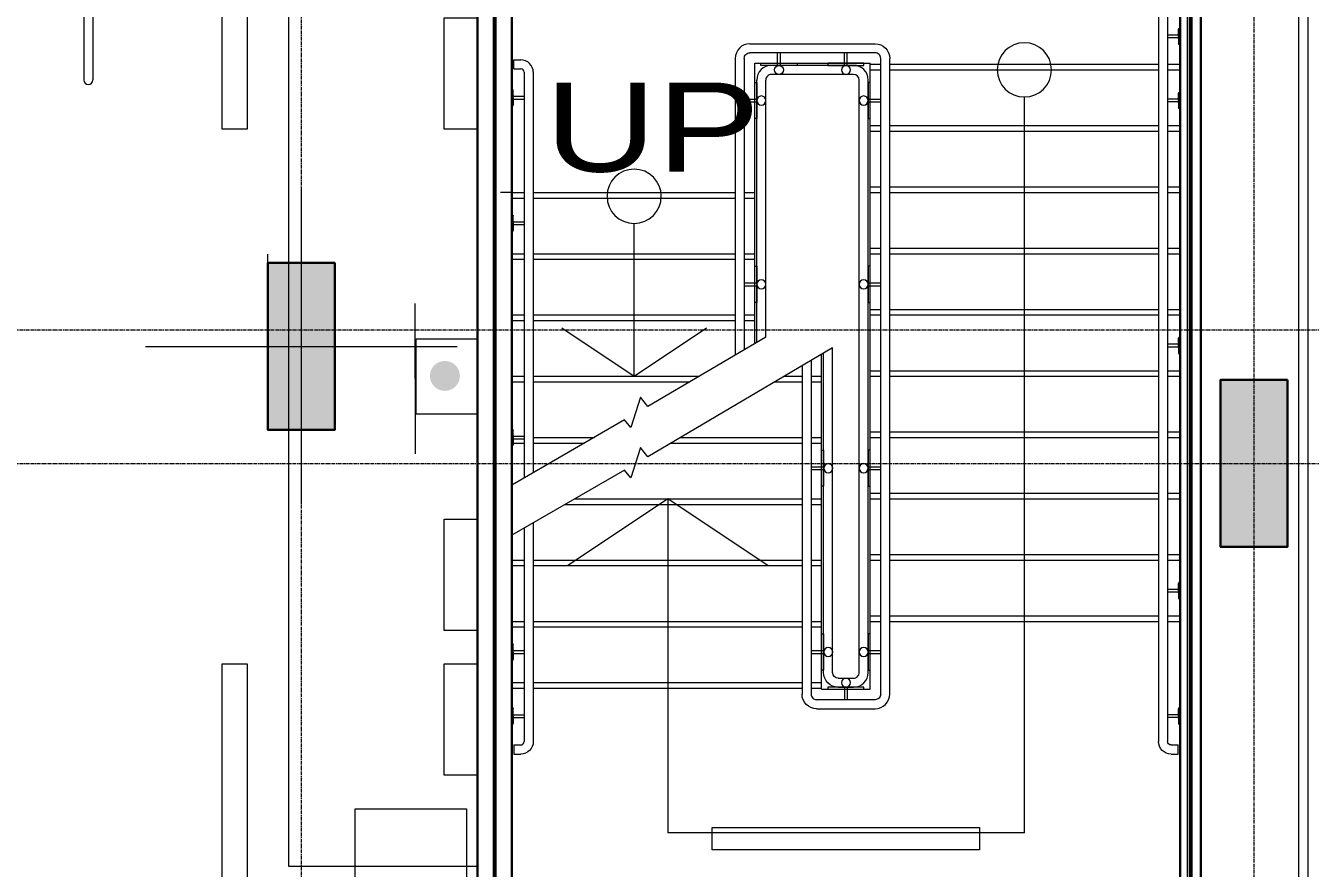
# Model space of a CAD drawing. Header units: inches. Extents: x -40190 to 0, y -3216 to 2257.
# Drawn here: x -30225.2 to -29994.6, y 830.5 to 981.7 of the extents above; entities that cross this region are included whole.
import ezdxf

# ---------------------------------------------------------------- set-up
doc = ezdxf.new("R2010")
doc.units = ezdxf.units.IN
doc.header["$LTSCALE"] = 0.5
doc.header["$MEASUREMENT"] = 0
doc.linetypes.add('A113$0$CENTER', pattern=[2, 1.25, -0.25, 0.25, -0.25])
for name, color, linetype in [('A113$0$A-ANNO-PATT-1-12', 8, 'Continuous'), ('A113$0$A-ANNO-PATT-13-14', 8, 'Continuous'), ('A113$0$A-ANNO-TEXT', 8, 'Continuous'), ('A113$0$A-COLS-COLS13-14', 8, 'Continuous'), ('A113$0$A-FLOR-HRAL', 8, 'Continuous'), ('A113$0$A-FLOR-SLAB', 8, 'Continuous'), ('A113$0$A-FLOR-STRS', 8, 'Continuous'), ('A113$0$A-GRID-COLS', 8, 'Continuous'), ('A113$0$A-GRID-GRDP0-15', 8, 'Continuous'), ('A113$0$A-WALL-FIRE', 8, 'Continuous'), ('A113$0$A-WALL-FULL-INTR', 8, 'Continuous'), ('A113$0$E-PANEL', 8, 'Continuous'), ('A113$0$Level 20', 8, 'Continuous'), ('A113$0$S-BEAM', 8, 'Continuous'), ('A613$0$A-CLNG-SPNK', 8, 'Continuous'), ('A613$0$br613 - E-Lite', 8, 'Continuous'), ('XREF', 7, 'Continuous')]:
    doc.layers.add(name, color=color, linetype=linetype)
doc.styles.add('A113$0$style-Arial', font='arial.ttf')

# ---------------------------------------------------------------- blocks, each defined once
blk = doc.blocks.new('*U595')
at = {"layer": 'A113$0$A-FLOR-HRAL', "linetype": 'Continuous', "lineweight": 0}
for p, q in [((-1.1, 1.5), (-1.04, 1.5)), ((-1.1, -1.5), (-1.1, 1.5)), ((-0.86, 0.01), (-0.86, 1.32)), ((-0.86, 0.01), (-0.86, -1.32)), ((-0.73, 0.26), (1.11, 0.26)), ((-1.1, -1.5), (-1.04, -1.5)), ((-0.73, -0.24), (1.11, -0.24))]:
    blk.add_line(p, q, dxfattribs=at)
for centre, radius, start, end in [((-1.04, 1.32), 0.188, 0, 90), ((-1.04, -1.32), 0.188, 270, 0), ((-0.73, -0.37), 0.125, 90, 180)]:
    blk.add_arc(centre, radius, start, end, dxfattribs=at)
at = {"layer": 'A113$0$A-FLOR-HRAL', "linetype": 'Continuous', "lineweight": 0, "extrusion": (0, 0, -1)}
blk.add_arc((0.73, 0.38), 0.125, 270, 0, dxfattribs=at)
blk = doc.blocks.new('*U596')
at = {"layer": 'A113$0$A-FLOR-HRAL', "linetype": 'Continuous', "lineweight": 0}
for p, q in [((-1.1, 1.5), (-1.04, 1.5)), ((-1.1, 1.5), (-1.1, -1.5)), ((-0.86, -0.01), (-0.86, 1.32)), ((-0.73, 0.24), (1.11, 0.24)), ((-1.1, -1.5), (-1.04, -1.5)), ((-0.86, -0.01), (-0.86, -1.32)), ((-0.73, -0.26), (1.11, -0.26))]:
    blk.add_line(p, q, dxfattribs=at)
at = {"layer": 'A113$0$A-FLOR-HRAL', "linetype": 'Continuous', "lineweight": 0, "extrusion": (0, 0, -1)}
for centre, radius, start, end in [((1.04, 1.32), 0.188, 90, 180), ((0.73, 0.37), 0.125, 270, 0), ((1.04, -1.32), 0.188, 180, 270)]:
    blk.add_arc(centre, radius, start, end, dxfattribs=at)
at = {"layer": 'A113$0$A-FLOR-HRAL', "linetype": 'Continuous', "lineweight": 0}
blk.add_arc((-0.73, -0.38), 0.125, 90, 180, dxfattribs=at)
blk = doc.blocks.new('*U597')
at = {"layer": 'A113$0$A-FLOR-HRAL', "linetype": 'Continuous', "lineweight": 0}
for p, q in [((0.73, 0.24), (-1.11, 0.24)), ((0.86, -0.01), (0.86, 1.32)), ((1.1, 1.5), (1.04, 1.5)), ((1.1, 1.5), (1.1, -1.5)), ((0.73, -0.26), (-1.11, -0.26)), ((0.86, -0.01), (0.86, -1.32)), ((1.1, -1.5), (1.04, -1.5))]:
    blk.add_line(p, q, dxfattribs=at)
for centre, radius, start, end in [((0.73, 0.37), 0.125, 270, 0), ((1.04, 1.32), 0.188, 90, 180), ((1.04, -1.32), 0.188, 180, 270)]:
    blk.add_arc(centre, radius, start, end, dxfattribs=at)
at = {"layer": 'A113$0$A-FLOR-HRAL', "linetype": 'Continuous', "lineweight": 0, "extrusion": (0, 0, -1)}
blk.add_arc((-0.73, -0.38), 0.125, 90, 180, dxfattribs=at)
blk = doc.blocks.new('*U598')
at = {"layer": 'A113$0$A-FLOR-HRAL', "linetype": 'Continuous', "lineweight": 0}
for p, q in [((0.73, 0.26), (-1.11, 0.26)), ((0.86, 0.01), (0.86, 1.32)), ((0.86, 0.01), (0.86, -1.32)), ((1.1, 1.5), (1.04, 1.5)), ((1.1, -1.5), (1.1, 1.5)), ((0.73, -0.24), (-1.11, -0.24)), ((1.1, -1.5), (1.04, -1.5))]:
    blk.add_line(p, q, dxfattribs=at)
blk.add_arc((0.73, 0.38), 0.125, 270, 0, dxfattribs=at)
at = {"layer": 'A113$0$A-FLOR-HRAL', "linetype": 'Continuous', "lineweight": 0, "extrusion": (0, 0, -1)}
for centre, radius, start, end in [((-1.04, 1.32), 0.188, 0, 90), ((-0.73, -0.37), 0.125, 90, 180), ((-1.04, -1.32), 0.188, 270, 0)]:
    blk.add_arc(centre, radius, start, end, dxfattribs=at)
blk = doc.blocks.new('A113')
at = {"layer": 'A113$0$E-PANEL', "lineweight": 13}
h = blk.add_hatch(color=256, dxfattribs=at)
edge = h.paths.add_edge_path()
edge.add_arc((-23366.2602, 918.8566), 2.6926, 0, 360)
at = {"layer": 'A113$0$A-ANNO-PATT-1-12', "lineweight": 30}
for points in [[(-23386.0364, 909.1574, -4909.5523), (-23386.0364, 939.1574, -4909.5523), (-23398.0364, 909.1574, -4909.5523), (-23398.0364, 939.1574, -4909.5523)], [(-23227.0133, 918.1574, -4909.5523), (-23215.0134, 918.1574, -4909.5523), (-23227.0133, 888.1574, -4909.5523), (-23215.0134, 888.1574, -4909.5523)]]:
    blk.add_solid(points, dxfattribs=at)
at = {"layer": 'A113$0$A-ANNO-PATT-13-14', "lineweight": 30}
for points in [[(-23386.0364, 909.1574, -4909.5523), (-23386.0364, 939.1574, -4909.5523), (-23398.0364, 909.1574, -4909.5523), (-23398.0364, 939.1574, -4909.5523)], [(-23227.0133, 918.1574, -4909.5523), (-23215.0134, 918.1574, -4909.5523), (-23227.0133, 888.1574, -4909.5523), (-23215.0134, 888.1574, -4909.5523)]]:
    blk.add_solid(points, dxfattribs=at)
at = {"layer": 'A113$0$A-ANNO-TEXT', "lineweight": 13}
for p, q in [((-23262.227, 836.8597), (-23262.227, 968.928)), ((-23332.287, 918.7739), (-23332.287, 946.2326)), ((-23326.2272, 896.7739), (-23326.2272, 836.8597)), ((-23262.227, 836.8597), (-23326.2272, 836.8597))]:
    blk.add_line(p, q, dxfattribs=at)
at = {"layer": 'A113$0$A-ANNO-TEXT', "lineweight": 13, "flags": 128}
for points in [[(-23319.282, 927.4439), (-23332.287, 918.7739), (-23345.292, 927.4439)], [(-23308.2272, 884.7739), (-23326.2272, 896.7739), (-23344.2272, 884.7739)]]:
    blk.add_lwpolyline(points, dxfattribs=at)
at = {"layer": 'A113$0$A-ANNO-TEXT', "lineweight": 13, "extrusion": (0, 0, -1)}
for centre in [(23262.227, 973.801), (23332.287, 951.1056)]:
    blk.add_circle(centre, 4.873, dxfattribs=at)
at = {"layer": 'A113$0$A-COLS-COLS13-14', "lineweight": 0}
for p, q in [((-23392.0364, 896.0204, -4909.5523), (-23392.0364, 952.2945, -4909.5523)), ((-23420.0364, 924.1574, -4909.5523), (-23364.0364, 924.1574, -4909.5523))]:
    blk.add_line(p, q, dxfattribs=at)
at = {"layer": 'A113$0$A-COLS-COLS13-14', "lineweight": 30}
for points in [[(-23398.0364, 939.1574, -4909.5523), (-23386.0364, 939.1574, -4909.5523), (-23386.0364, 909.1574, -4909.5523), (-23398.0364, 909.1574, -4909.5523)], [(-23215.0134, 918.1574, -4909.5523), (-23227.0133, 918.1574, -4909.5523), (-23227.0133, 888.1574, -4909.5523), (-23215.0134, 888.1574, -4909.5523)]]:
    blk.add_3dface(points, dxfattribs=at)
at = {"layer": 'A113$0$A-FLOR-HRAL', "lineweight": 13}
for p, q in [((-23431.0811, 1012.985, 1992.7541), (-23431.0811, 971.985, 1992.7541)), ((-23429.4561, 1011.36, 1992.7541), (-23429.4561, 971.985, 1992.7541)), ((-23238.1484, 984.3431, 1992.7541), (-23238.1484, 853.2315, 1992.7541)), ((-23236.5234, 984.3431, 1992.7541), (-23236.5234, 853.2315, 1992.7541)), ((-23311.5236, 978.4822, 1992.7541), (-23289.0236, 978.4822, 1992.7541)), ((-23353.8988, 975.6073, 1992.7541), (-23352.6486, 975.6073, 1992.7541)), ((-23353.8988, 973.9823, 1992.7541), (-23353.8988, 975.6073, 1992.7541)), ((-23314.1482, 975.8572, 1992.7541), (-23314.1486, 922.586, 1992.7541)), ((-23312.5232, 975.8569, 1992.7541), (-23312.5236, 923.5448, 1992.7541)), ((-23289.0236, 976.8572, 1992.7541), (-23311.5236, 976.8572, 1992.7541)), ((-23288.0239, 861.7322, 1992.7541), (-23288.0235, 975.8568, 1992.7541)), ((-23286.3989, 861.7322, 1992.7541), (-23286.3985, 975.858, 1992.7541)), ((-23353.8988, 973.9823, 1992.7541), (-23352.6486, 973.9823, 1992.7541)), ((-23352.0228, 973.3573, 1992.7541), (-23352.0234, 900.5461, 1992.7541)), ((-23350.3979, 973.4734, 1992.7541), (-23350.3984, 901.4841, 1992.7541)), ((-23292.8986, 974.6072, 1992.7541), (-23307.6486, 974.6072, 1992.7541)), ((-23310.2736, 924.8724, 1992.7541), (-23310.2732, 971.9765, 1992.7541)), ((-23308.6486, 925.8312, 1992.7541), (-23308.6482, 971.9787, 1992.7541)), ((-23292.8986, 972.9822, 1992.7541), (-23307.6486, 972.9822, 1992.7541)), ((-23291.899, 865.6078, 1992.7541), (-23291.8986, 971.9822, 1992.7541)), ((-23290.274, 865.6082, 1992.7541), (-23290.2736, 971.9822, 1992.7541)), ((-23298.274, 865.6072, 1992.7541), (-23298.2736, 922.953, 1992.7541)), ((-23296.649, 865.6072, 1992.7541), (-23296.6486, 923.9118, 1992.7541)), ((-23302.1486, 920.6665, 1992.7541), (-23302.149, 861.7322, 1992.7541)), ((-23300.5236, 921.6253, 1992.7541), (-23300.524, 861.7325, 1992.7541)), ((-23352.0235, 891.546, 1992.7541), (-23352.024, 853.2314, 1992.7541)), ((-23350.3985, 892.4841, 1992.7541), (-23350.399, 853.2314, 1992.7541)), ((-23295.649, 864.6072, 1992.7541), (-23292.899, 864.6072, 1992.7541)), ((-23295.649, 862.9822, 1992.7541), (-23292.899, 862.9822, 1992.7541)), ((-23289.0239, 860.7322, 1992.7541), (-23299.524, 860.7322, 1992.7541)), ((-23299.524, 859.1072, 1992.7541), (-23289.0239, 859.1072, 1992.7541)), ((-23353.8989, 852.6064, 1992.7541), (-23352.649, 852.6064, 1992.7541)), ((-23353.8989, 852.6064, 1992.7541), (-23353.8989, 850.9814, 1992.7541)), ((-23235.8984, 852.6065, 1992.7541), (-23234.6484, 852.6065, 1992.7541)), ((-23234.6484, 850.9815, 1992.7541), (-23234.6484, 852.6065, 1992.7541)), ((-23353.8989, 850.9814, 1992.7541), (-23352.649, 850.9814, 1992.7541)), ((-23235.8984, 850.9815, 1992.7541), (-23234.6484, 850.9815, 1992.7541))]:
    blk.add_line(p, q, dxfattribs=at)
at = {"layer": 'A113$0$A-FLOR-HRAL', "lineweight": 0}
for p, q in [((-23306.5236, 974.6072, 1992.7541), (-23306.5236, 976.8572, 1992.7541)), ((-23306.0236, 974.6072, 1992.7541), (-23306.0236, 976.8572, 1992.7541)), ((-23294.5236, 974.6072, 1992.7541), (-23294.5236, 976.8572, 1992.7541)), ((-23294.0236, 974.6072, 1992.7541), (-23294.0236, 976.8572, 1992.7541)), ((-23312.5233, 968.5447, 1992.7541), (-23310.2733, 968.5447, 1992.7541)), ((-23312.5233, 968.0447, 1992.7541), (-23310.2733, 968.0447, 1992.7541)), ((-23290.2736, 968.5447, 1992.7541), (-23288.0236, 968.5447, 1992.7541)), ((-23290.2736, 968.0447, 1992.7541), (-23288.0236, 968.0447, 1992.7541)), ((-23312.5233, 935.5447, 1992.7541), (-23310.2733, 935.5447, 1992.7541)), ((-23312.5233, 935.0447, 1992.7541), (-23310.2733, 935.0447, 1992.7541)), ((-23290.2736, 935.5447, 1992.7541), (-23288.0236, 935.5447, 1992.7541)), ((-23290.2736, 935.0447, 1992.7541), (-23288.0236, 935.0447, 1992.7541)), ((-23300.5233, 902.5447, 1992.7541), (-23298.2733, 902.5447, 1992.7541)), ((-23300.5233, 902.0447, 1992.7541), (-23298.2733, 902.0447, 1992.7541)), ((-23290.2736, 902.5447, 1992.7541), (-23288.0236, 902.5447, 1992.7541)), ((-23290.2736, 902.0447, 1992.7541), (-23288.0236, 902.0447, 1992.7541)), ((-23300.5233, 869.5447, 1992.7541), (-23298.2733, 869.5447, 1992.7541)), ((-23290.2736, 869.5447, 1992.7541), (-23288.0236, 869.5447, 1992.7541)), ((-23300.5233, 869.0447, 1992.7541), (-23298.2733, 869.0447, 1992.7541)), ((-23290.2736, 869.0447, 1992.7541), (-23288.0236, 869.0447, 1992.7541)), ((-23294.524, 862.9822, 1992.7541), (-23294.524, 860.7322, 1992.7541)), ((-23294.024, 862.9822, 1992.7541), (-23294.024, 860.7322, 1992.7541))]:
    blk.add_line(p, q, dxfattribs=at)
at = {"layer": 'A113$0$A-FLOR-HRAL', "lineweight": 13}
for centre, radius, start, end in [((-23311.5236, 975.8572, 1992.7541), 2.625, 90, 180), ((-23352.6486, 973.3573, 1992.7541), 2.25, 0.000003, 90.000003), ((-23289.0236, 975.8572, 1992.7541), 1, 359.976506, 90.000033), ((-23352.6486, 973.3573, 1992.7541), 0.625, 0.000003, 90.000004), ((-23307.6486, 971.9822, 1992.7541), 2.625, 89.999967, 180.123302), ((-23292.8986, 971.9822, 1992.7541), 2.625, 0, 89.999967), ((-23430.2686, 971.985, 1992.7541), 0.8125, 180, 0), ((-23307.6486, 971.9822, 1992.7541), 1, 89.999967, 180.199773), ((-23292.8986, 971.9822, 1992.7541), 1, 0, 89.999967), ((-23292.899, 865.6072, 1992.7541), 2.625, 269.999999, 0.021476), ((-23292.899, 865.6072, 1992.7541), 1, 269.999999, 0.034794), ((-23299.524, 861.7322, 1992.7541), 1, 179.983187, 270.000033), ((-23289.0239, 861.7322, 1992.7541), 2.625, 270, 0.000889), ((-23352.649, 853.2314, 1992.7541), 0.625, 270.000003, 0.000003)]:
    blk.add_arc(centre, radius, start, end, dxfattribs=at)
at = {"layer": 'A113$0$A-FLOR-HRAL', "lineweight": 13, "extrusion": (0, 0, -1)}
for centre, radius, start, end in [((23289.0236, 975.8572, -1992.7541), 2.625, 90, 179.982985), ((23311.5236, 975.8572, -1992.7541), 1, 359.984657, 90.000033), ((23295.649, 865.6072, -1992.7541), 2.625, 270.000001, 360), ((23295.649, 865.6072, -1992.7541), 1, 270.000001, 360), ((23299.524, 861.7322, -1992.7541), 2.625, 270, 360), ((23289.0239, 861.7322, -1992.7541), 1, 180, 270.000033), ((23352.649, 853.2314, -1992.7541), 2.25, 179.999997, 269.999996), ((23235.8984, 853.2315, -1992.7541), 2.25, 269.999997, 359.999999), ((23235.8984, 853.2315, -1992.7541), 0.625, 269.999997, 359.999999)]:
    blk.add_arc(centre, radius, start, end, dxfattribs=at)
at = {"layer": 'A113$0$A-FLOR-SLAB', "lineweight": 0}
for p, q in [((-23354.2737, 951.795, 1992.7541), (-23356.2737, 951.795, 1992.7541)), ((-23398.0364, 939.1574, 1992.7541), (-23398.0364, 940.7196, 1992.7541))]:
    blk.add_line(p, q, dxfattribs=at)
at = {"layer": 'A113$0$A-FLOR-STRS', "lineweight": 0}
for p, q in [((-23310.6486, 974.9822, 1992.7541), (-23289.8986, 974.9822, 1992.7541)), ((-23310.6486, 924.6511, 1992.7541), (-23310.6486, 974.9822, 1992.7541)), ((-23289.8986, 862.6072, 1992.7541), (-23289.8986, 974.9822, 1992.7541)), ((-23289.8986, 974.7947, 1992.7541), (-23288.0236, 974.7947, 1992.7541)), ((-23286.3986, 974.7947, 1992.7541), (-23238.1483, 974.7946, 1992.7541)), ((-23236.5234, 974.7946, 1992.7541), (-23234.2734, 974.7946, 1992.7541)), ((-23289.8986, 963.7948, 1992.7541), (-23288.0236, 963.7948, 1992.7541)), ((-23286.3986, 963.7948, 1992.7541), (-23238.1483, 963.7948, 1992.7541)), ((-23236.5234, 963.7948, 1992.7541), (-23234.2734, 963.7948, 1992.7541)), ((-23289.8986, 952.7947, 1992.7541), (-23288.0236, 952.7947, 1992.7541)), ((-23286.3986, 952.7947, 1992.7541), (-23238.1483, 952.7946, 1992.7541)), ((-23236.5234, 952.7946, 1992.7541), (-23234.2734, 952.7946, 1992.7541)), ((-23354.2735, 950.795, 1992.7541), (-23352.0236, 950.795, 1992.7541)), ((-23350.3986, 950.795, 1992.7541), (-23314.1486, 950.795, 1992.7541)), ((-23312.5236, 950.795, 1992.7541), (-23310.6486, 950.795, 1992.7541)), ((-23289.8986, 941.7947, 1992.7541), (-23288.0236, 941.7947, 1992.7541)), ((-23286.3986, 941.7947, 1992.7541), (-23238.1484, 941.7946, 1992.7541)), ((-23236.5234, 941.7946, 1992.7541), (-23234.2734, 941.7946, 1992.7541)), ((-23354.2735, 939.7948, 1992.7541), (-23352.0236, 939.7948, 1992.7541)), ((-23350.3986, 939.7948, 1992.7541), (-23314.1486, 939.7948, 1992.7541)), ((-23312.5236, 939.7948, 1992.7541), (-23310.6486, 939.7948, 1992.7541)), ((-23289.8986, 930.7947, 1992.7541), (-23288.0236, 930.7947, 1992.7541)), ((-23286.3985, 930.7944, 1992.7541), (-23238.1484, 930.7943, 1992.7541)), ((-23236.5234, 930.7946, 1992.7541), (-23234.2734, 930.7946, 1992.7541)), ((-23354.2735, 928.7947, 1992.7541), (-23352.0236, 928.7947, 1992.7541)), ((-23350.3986, 928.7947, 1992.7541), (-23314.1485, 928.7947, 1992.7541)), ((-23312.5236, 928.7948, 1992.7541), (-23310.6486, 928.7948, 1992.7541)), ((-23298.6486, 862.6072, 1992.7541), (-23298.6486, 922.7317, 1992.7541)), ((-23289.8986, 919.7947, 1992.7541), (-23288.0236, 919.7947, 1992.7541)), ((-23286.3985, 919.7944, 1992.7541), (-23238.1484, 919.7943, 1992.7541)), ((-23236.5234, 919.7946, 1992.7541), (-23234.2734, 919.7946, 1992.7541)), ((-23354.2735, 917.7945, 1992.7541), (-23352.0236, 917.7945, 1992.7541)), ((-23350.3986, 917.7947, 1992.7541), (-23322.2688, 917.7947, 1992.7541)), ((-23307.0157, 917.7947, 1992.7541), (-23302.1486, 917.7947, 1992.7541)), ((-23300.5236, 917.7941, 1992.7541), (-23298.6486, 917.7941, 1992.7541)), ((-23289.8986, 908.7945, 1992.7541), (-23288.0236, 908.7945, 1992.7541)), ((-23286.3985, 908.7944, 1992.7541), (-23238.1484, 908.7943, 1992.7541)), ((-23236.5234, 908.7945, 1992.7541), (-23234.2734, 908.7945, 1992.7541)), ((-23353.9915, 906.7944, 1992.7541), (-23352.0236, 906.7944, 1992.7541)), ((-23350.3986, 906.7947, 1992.7541), (-23341.1988, 906.7947, 1992.7541)), ((-23325.6583, 906.7947, 1992.7541), (-23302.1486, 906.7947, 1992.7541)), ((-23300.5236, 906.7941, 1992.7541), (-23298.6486, 906.7941, 1992.7541)), ((-23289.8986, 897.7944, 1992.7541), (-23288.0236, 897.7944, 1992.7541)), ((-23286.3986, 897.7944, 1992.7541), (-23238.1484, 897.7943, 1992.7541)), ((-23236.5234, 897.7943, 1992.7541), (-23234.2734, 897.7943, 1992.7541)), ((-23344.6634, 895.7947, 1992.7541), (-23302.1486, 895.7947, 1992.7541)), ((-23300.5236, 895.7941, 1992.7541), (-23298.6486, 895.7941, 1992.7541)), ((-23289.8986, 886.7942, 1992.7541), (-23288.0236, 886.7942, 1992.7541)), ((-23286.3986, 886.7942, 1992.7541), (-23238.1484, 886.7942, 1992.7541)), ((-23354.2735, 884.7944, 1992.7541), (-23352.0236, 884.7944, 1992.7541)), ((-23350.3986, 884.7941, 1992.7541), (-23302.1486, 884.7941, 1992.7541)), ((-23300.5236, 884.7941, 1992.7541), (-23298.6486, 884.7941, 1992.7541)), ((-23289.8986, 875.7941, 1992.7541), (-23288.0239, 875.7941, 1992.7541)), ((-23286.3986, 875.7941, 1992.7541), (-23238.1484, 875.794, 1992.7541)), ((-23354.2735, 873.7939, 1992.7541), (-23352.0236, 873.7939, 1992.7541)), ((-23350.3986, 873.7939, 1992.7541), (-23302.1486, 873.7939, 1992.7541)), ((-23300.5236, 873.7939, 1992.7541), (-23298.6486, 873.7939, 1992.7541)), ((-23354.2739, 862.7941, 1992.7541), (-23352.024, 862.7941, 1992.7541)), ((-23350.399, 862.7941, 1992.7541), (-23302.149, 862.7941, 1992.7541)), ((-23300.524, 862.7941, 1992.7541), (-23298.6486, 862.7941, 1992.7541)), ((-23298.6486, 862.6072, 1992.7541), (-23289.8986, 862.6072, 1992.7541))]:
    blk.add_line(p, q, dxfattribs=at)
at = {"layer": 'A113$0$A-FLOR-STRS', "lineweight": 13}
for p, q in [((-23289.8986, 973.7947, 1992.7541), (-23288.0236, 973.7947, 1992.7541)), ((-23286.3986, 973.7947, 1992.7541), (-23238.1483, 973.7946, 1992.7541)), ((-23236.5234, 973.7947, 1992.7541), (-23234.2736, 973.7947, 1992.7541)), ((-23236.5234, 973.7947, 1992.7541), (-23234.2736, 973.7947, 1992.7541)), ((-23289.8986, 962.7948, 1992.7541), (-23288.0236, 962.7948, 1992.7541)), ((-23286.3986, 962.7948, 1992.7541), (-23238.1483, 962.7948, 1992.7541)), ((-23236.5234, 962.7948, 1992.7541), (-23234.2736, 962.7948, 1992.7541)), ((-23354.2737, 951.795, 1992.7541), (-23352.0236, 951.795, 1992.7541)), ((-23350.3986, 951.795, 1992.7541), (-23314.1486, 951.795, 1992.7541)), ((-23312.5236, 951.795, 1992.7541), (-23310.6486, 951.795, 1992.7541)), ((-23289.8986, 951.7947, 1992.7541), (-23288.0236, 951.7947, 1992.7541)), ((-23286.3986, 951.7947, 1992.7541), (-23238.1483, 951.7946, 1992.7541)), ((-23236.5234, 951.7947, 1992.7541), (-23234.2736, 951.7947, 1992.7541)), ((-23354.2737, 940.7948, 1992.7541), (-23352.0236, 940.7948, 1992.7541)), ((-23350.3986, 940.7948, 1992.7541), (-23314.1486, 940.7948, 1992.7541)), ((-23312.5236, 940.7948, 1992.7541), (-23310.6486, 940.7948, 1992.7541)), ((-23289.8986, 940.7947, 1992.7541), (-23288.0236, 940.7947, 1992.7541)), ((-23286.3986, 940.7947, 1992.7541), (-23238.1484, 940.7946, 1992.7541)), ((-23236.5234, 940.7947, 1992.7541), (-23234.2736, 940.7947, 1992.7541)), ((-23354.2737, 929.7947, 1992.7541), (-23352.0236, 929.7947, 1992.7541)), ((-23350.3986, 929.7947, 1992.7541), (-23314.1486, 929.7947, 1992.7541)), ((-23312.5236, 929.7948, 1992.7541), (-23310.6486, 929.7948, 1992.7541)), ((-23289.8986, 929.7947, 1992.7541), (-23288.0236, 929.7947, 1992.7541)), ((-23286.3985, 929.7944, 1992.7541), (-23238.1484, 929.7943, 1992.7541)), ((-23236.5234, 929.7947, 1992.7541), (-23234.2736, 929.7947, 1992.7541)), ((-23354.2737, 918.7945, 1992.7541), (-23352.0236, 918.7945, 1992.7541)), ((-23350.3986, 918.7947, 1992.7541), (-23320.574, 918.7947, 1992.7541)), ((-23305.321, 918.7947, 1992.7541), (-23302.1486, 918.7947, 1992.7541)), ((-23300.5236, 918.7947, 1992.7541), (-23298.6486, 918.7947, 1992.7541)), ((-23289.8986, 918.7947, 1992.7541), (-23288.0236, 918.7947, 1992.7541)), ((-23286.3985, 918.7944, 1992.7541), (-23238.1484, 918.7943, 1992.7541)), ((-23236.5234, 918.7947, 1992.7541), (-23234.398, 918.7947, 1992.7541)), ((-23350.3986, 907.7947, 1992.7541), (-23339.4664, 907.7947, 1992.7541)), ((-23323.9635, 907.7947, 1992.7541), (-23302.1486, 907.7947, 1992.7541)), ((-23300.5236, 907.7941, 1992.7541), (-23298.6486, 907.7941, 1992.7541)), ((-23289.8986, 907.7945, 1992.7541), (-23288.0236, 907.7945, 1992.7541)), ((-23286.3985, 907.7944, 1992.7541), (-23238.1484, 907.7943, 1992.7541)), ((-23236.5234, 907.7945, 1992.7541), (-23234.2735, 907.7945, 1992.7541)), ((-23342.9311, 896.7947, 1992.7541), (-23302.1486, 896.7947, 1992.7541)), ((-23300.5236, 896.7941, 1992.7541), (-23298.6486, 896.7941, 1992.7541)), ((-23289.8986, 896.7944, 1992.7541), (-23288.0236, 896.7944, 1992.7541)), ((-23286.3986, 896.7944, 1992.7541), (-23238.1484, 896.7943, 1992.7541)), ((-23236.5234, 896.7943, 1992.7541), (-23234.2735, 896.7943, 1992.7541)), ((-23354.2737, 885.7944, 1992.7541), (-23352.0236, 885.7944, 1992.7541)), ((-23354.2736, 885.7942, 1992.7541), (-23352.0236, 885.7942, 1992.7541)), ((-23350.3986, 885.7941, 1992.7541), (-23302.1486, 885.7941, 1992.7541)), ((-23300.5236, 885.7941, 1992.7541), (-23298.6486, 885.7941, 1992.7541)), ((-23289.8986, 885.7942, 1992.7541), (-23288.0236, 885.7942, 1992.7541)), ((-23286.3986, 885.7942, 1992.7541), (-23238.1484, 885.7942, 1992.7541)), ((-23354.2736, 874.7939, 1992.7541), (-23352.0236, 874.7939, 1992.7541)), ((-23350.3986, 874.7939, 1992.7541), (-23302.1486, 874.7939, 1992.7541)), ((-23300.5236, 874.7939, 1992.7541), (-23298.6486, 874.7939, 1992.7541)), ((-23289.8986, 874.7941, 1992.7541), (-23288.0236, 874.7941, 1992.7541)), ((-23286.3986, 874.7941, 1992.7541), (-23238.1484, 874.794, 1992.7541)), ((-23354.274, 863.7941, 1992.7541), (-23352.024, 863.7941, 1992.7541)), ((-23350.399, 863.7941, 1992.7541), (-23302.149, 863.7941, 1992.7541)), ((-23300.524, 863.7941, 1992.7541), (-23298.6486, 863.7941, 1992.7541))]:
    blk.add_line(p, q, dxfattribs=at)
at = {"layer": 'A113$0$A-FLOR-STRS', "lineweight": 0, "elevation": 1992.7541, "flags": 128}
for points in [[(-23308.6486, 925.8312), (-23329.8086, 913.3458), (-23331.1446, 915.0332), (-23332.8731, 909.5795), (-23333.9968, 910.9521), (-23354.2739, 899.247)], [(-23296.6486, 923.9118), (-23329.8086, 904.3458), (-23331.1446, 906.0332), (-23332.8731, 900.5795), (-23333.9968, 901.9521), (-23354.2739, 890.247)]]:
    blk.add_lwpolyline(points, dxfattribs=at)
at = {"layer": 'A113$0$A-FLOR-STRS', "lineweight": 0, "extrusion": (0, 0, -1)}
for centre in [(23309.4484, 968.2947, -1992.7541), (23309.4484, 935.2947, -1992.7541), (23297.4484, 902.2947, -1992.7541), (23297.4484, 869.2947, -1992.7541)]:
    blk.add_circle(centre, 0.8125, dxfattribs=at)
at = {"layer": 'A113$0$A-GRID-COLS', "lineweight": 0}
blk.add_line((-23414.4628, 924.1574, -4909.5523), (-23369.61, 924.1574, -4909.5523), dxfattribs=at)
at = {"layer": 'A113$0$A-GRID-GRDP0-15', "linetype": 'A113$0$CENTER', "lineweight": 0}
for p, q in [((-23221.0236, 2113.2362), (-23221.0236, -676.9055)), ((-23392.0337, 367.1574), (-23392.0337, 2029.5617)), ((-24110.5721, 927.1574), (-20437.5384, 927.1574)), ((-23884.5631, 903.1574), (-20364.9322, 903.1574))]:
    blk.add_line(p, q, dxfattribs=at)
at = {"layer": 'A113$0$A-WALL-FIRE', "lineweight": 53}
for p, q in [((-23357.3361, 1032.852, 1992.7541), (-23357.3361, 805.9368, 1992.7541)), ((-23232.3986, 1029.7947, 1992.7541), (-23232.3986, 776.9229, 1992.7541))]:
    blk.add_line(p, q, dxfattribs=at)
at = {"layer": 'A113$0$A-WALL-FULL-INTR', "lineweight": 30}
for p, q in [((-23360.3986, 1052.3882, 1992.7541), (-23360.3986, 787.0919, 1992.7541)), ((-23354.2736, 1029.7947, 1992.7541), (-23354.2736, 807.7948, 1992.7541)), ((-23234.2736, 1029.7947, 1992.7541), (-23234.2736, 807.7947, 1992.7541)), ((-23230.5236, 1029.7947, 1992.7541), (-23230.5236, 778.7951, 1992.7541))]:
    blk.add_line(p, q, dxfattribs=at)
at = {"layer": 'A113$0$A-WALL-FULL-INTR', "lineweight": 0}
blk.add_line((-23211.274, 562.1223, 1992.7541), (-23211.2734, 1009.1489, 1992.7541), dxfattribs=at)
at = {"layer": 'A113$0$E-PANEL', "lineweight": 13}
blk.add_line((-23371.6769, 931.8435, 1992.7541), (-23371.6115, 904.8436, 1992.7541), dxfattribs=at)
for points in [[(-23360.3985, 963.1488, 1992.7541), (-23366.3985, 963.1488, 1992.7541), (-23366.3985, 983.1488, 1992.7541), (-23360.3985, 983.1488, 1992.7541)], [(-23371.4449, 925.5261, 1992.7541), (-23371.4449, 925.5261, 1992.7541), (-23371.4449, 925.5261, 1992.7541)], [(-23371.4449, 925.5261, 1992.7541), (-23360.5536, 925.5261, 1992.7541), (-23360.5536, 912, 1992.7541), (-23371.4449, 912, 1992.7541)], [(-23366.3886, 893.1574, 1992.7541), (-23360.3886, 893.1574, 1992.7541), (-23360.3886, 873.1574, 1992.7541), (-23366.3886, 873.1574, 1992.7541)], [(-23366.3989, 867.1574, 1992.7541), (-23360.3989, 867.1574, 1992.7541), (-23360.3989, 847.1574, 1992.7541), (-23366.3989, 847.1574, 1992.7541)], [(-23382.3989, 841.1574, 1992.7541), (-23362.3989, 841.1574, 1992.7541), (-23362.3989, 821.1574, 1992.7541), (-23382.3989, 821.1574, 1992.7541)]]:
    blk.add_3dface(points, dxfattribs=at)
at = {"layer": 'A113$0$Level 20', "lineweight": 0}
for p, q in [((-23236.5234, 886.7942, 1992.7541), (-23234.2734, 886.7942, 1992.7541)), ((-23236.5234, 875.794, 1992.7541), (-23234.2734, 875.794, 1992.7541))]:
    blk.add_line(p, q, dxfattribs=at)
at = {"layer": 'A113$0$Level 20', "lineweight": 13}
for p, q in [((-23236.5234, 885.7942, 1992.7541), (-23234.2735, 885.7942, 1992.7541)), ((-23236.5234, 874.794, 1992.7541), (-23234.2735, 874.794, 1992.7541))]:
    blk.add_line(p, q, dxfattribs=at)
at = {"layer": 'A113$0$Level 20', "lineweight": 0}
blk.add_circle((-23306.2736, 973.7947, 1992.7541), 0.8125, dxfattribs=at)
at = {"layer": 'A113$0$Level 20', "lineweight": 0, "extrusion": (0, 0, -1)}
for centre in [(23294.2736, 973.7947, -1992.7541), (23291.0931, 968.2947, -1992.7541), (23291.0931, 935.2947, -1992.7541), (23291.0931, 902.2947, -1992.7541), (23291.0931, 869.2947, -1992.7541), (23294.274, 863.7947, -1992.7541)]:
    blk.add_circle(centre, 0.8125, dxfattribs=at)
at = {"layer": 'A113$0$Level 20', "lineweight": 0}
for points in [[(-23309.5236, 974.9822, 1992.7541), (-23303.0236, 974.9822, 1992.7541), (-23303.0236, 974.6072, 1992.7541), (-23309.5236, 974.6072, 1992.7541)], [(-23291.0236, 974.9822, 1992.7541), (-23297.5236, 974.9822, 1992.7541), (-23297.5236, 974.6072, 1992.7541), (-23291.0236, 974.6072, 1992.7541)], [(-23310.6483, 965.0447, 1992.7541), (-23310.6483, 971.5447, 1992.7541), (-23310.2733, 971.5447, 1992.7541), (-23310.2733, 965.0447, 1992.7541)], [(-23289.8986, 965.0447, 1992.7541), (-23289.8986, 971.5447, 1992.7541), (-23290.2736, 971.5447, 1992.7541), (-23290.2736, 965.0447, 1992.7541)], [(-23310.6483, 932.0447, 1992.7541), (-23310.6483, 938.5447, 1992.7541), (-23310.2733, 938.5447, 1992.7541), (-23310.2733, 932.0447, 1992.7541)], [(-23289.8986, 932.0447, 1992.7541), (-23289.8986, 938.5447, 1992.7541), (-23290.2736, 938.5447, 1992.7541), (-23290.2736, 932.0447, 1992.7541)], [(-23298.6483, 899.0447, 1992.7541), (-23298.6483, 905.5447, 1992.7541), (-23298.2733, 905.5447, 1992.7541), (-23298.2733, 899.0447, 1992.7541)], [(-23289.8986, 899.0447, 1992.7541), (-23289.8986, 905.5447, 1992.7541), (-23290.2736, 905.5447, 1992.7541), (-23290.2736, 899.0447, 1992.7541)], [(-23298.6483, 866.0447, 1992.7541), (-23298.6483, 872.5447, 1992.7541), (-23298.2733, 872.5447, 1992.7541), (-23298.2733, 866.0447, 1992.7541)], [(-23289.8986, 866.0447, 1992.7541), (-23289.8986, 872.5447, 1992.7541), (-23290.2736, 872.5447, 1992.7541), (-23290.2736, 866.0447, 1992.7541)], [(-23297.524, 862.6072, 1992.7541), (-23291.024, 862.6072, 1992.7541), (-23291.024, 862.9822, 1992.7541), (-23297.524, 862.9822, 1992.7541)]]:
    blk.add_3dface(points, dxfattribs=at)
at = {"layer": 'A113$0$S-BEAM', "lineweight": 0}
for p, q in [((-23233.0239, 1009.1696, 1992.7541), (-23233.023, 379.1574, 1992.7541)), ((-23213.0239, 1009.1697, 1992.7541), (-23213.023, 379.1574, 1992.7541))]:
    blk.add_line(p, q, dxfattribs=at)
at = {"layer": 'A113$0$A-FLOR-HRAL', "lineweight": 0}
for name, p in [('*U598', (-23235.4117, 979.7806, 1992.7541)), ('*U595', (-23353.1356, 968.7948, 1992.7541)), ('*U598', (-23235.4117, 968.2946, 1992.7541)), ('*U596', (-23353.1356, 946.2949, 1992.7541)), ('*U597', (-23235.4117, 924.2944, 1992.7541)), ('*U596', (-23353.1356, 907.7948, 1992.7541)), ('*U597', (-23235.4117, 880.2941, 1992.7541)), ('*U596', (-23353.1356, 869.2947, 1992.7541)), ('*U596', (-23353.1356, 857.794, 1992.7541)), ('*U597', (-23235.4117, 857.794, 1992.7541))]:
    blk.add_blockref(name, p, dxfattribs=at)
at = {"layer": 'A113$0$A-ANNO-TEXT', "lineweight": 13, "style": 'A113$0$style-Arial', "width": 1.246875}
blk.add_text('UP', height=16, dxfattribs=at).set_placement((-23348.3746, 955.5238))
blk = doc.blocks.new('A613')
at = {"layer": 'A613$0$A-CLNG-SPNK', "lineweight": 0, "elevation": 2679.43, "flags": 128}
blk.add_lwpolyline([(-23360.4, 830.81), (-23394.29, 830.81), (-23394.29, 1091.24)], dxfattribs=at)
at = {"layer": 'A613$0$br613 - E-Lite', "lineweight": 13}
for points in [[(-23401.78, 1011.16, 2679.43), (-23401.78, 963.16, 2679.43), (-23406.28, 963.16, 2679.43), (-23406.28, 1011.16, 2679.43)], [(-23401.78, 867.16, 2679.43), (-23401.78, 819.16, 2679.43), (-23406.28, 819.16, 2679.43), (-23406.28, 867.16, 2679.43)], [(-23318.27, 837.79, 2679.43), (-23270.27, 837.79, 2679.43), (-23270.27, 833.79, 2679.43), (-23318.27, 833.79, 2679.43)]]:
    blk.add_3dface(points, dxfattribs=at)

msp = doc.modelspace()

# ---------------------------------------------------------------- block references
at = {"layer": 'XREF'}
for name in ['A113', 'A613']:
    msp.add_blockref(name, (-6783.71, 0), dxfattribs=at)

doc.saveas('drawing.dxf')
